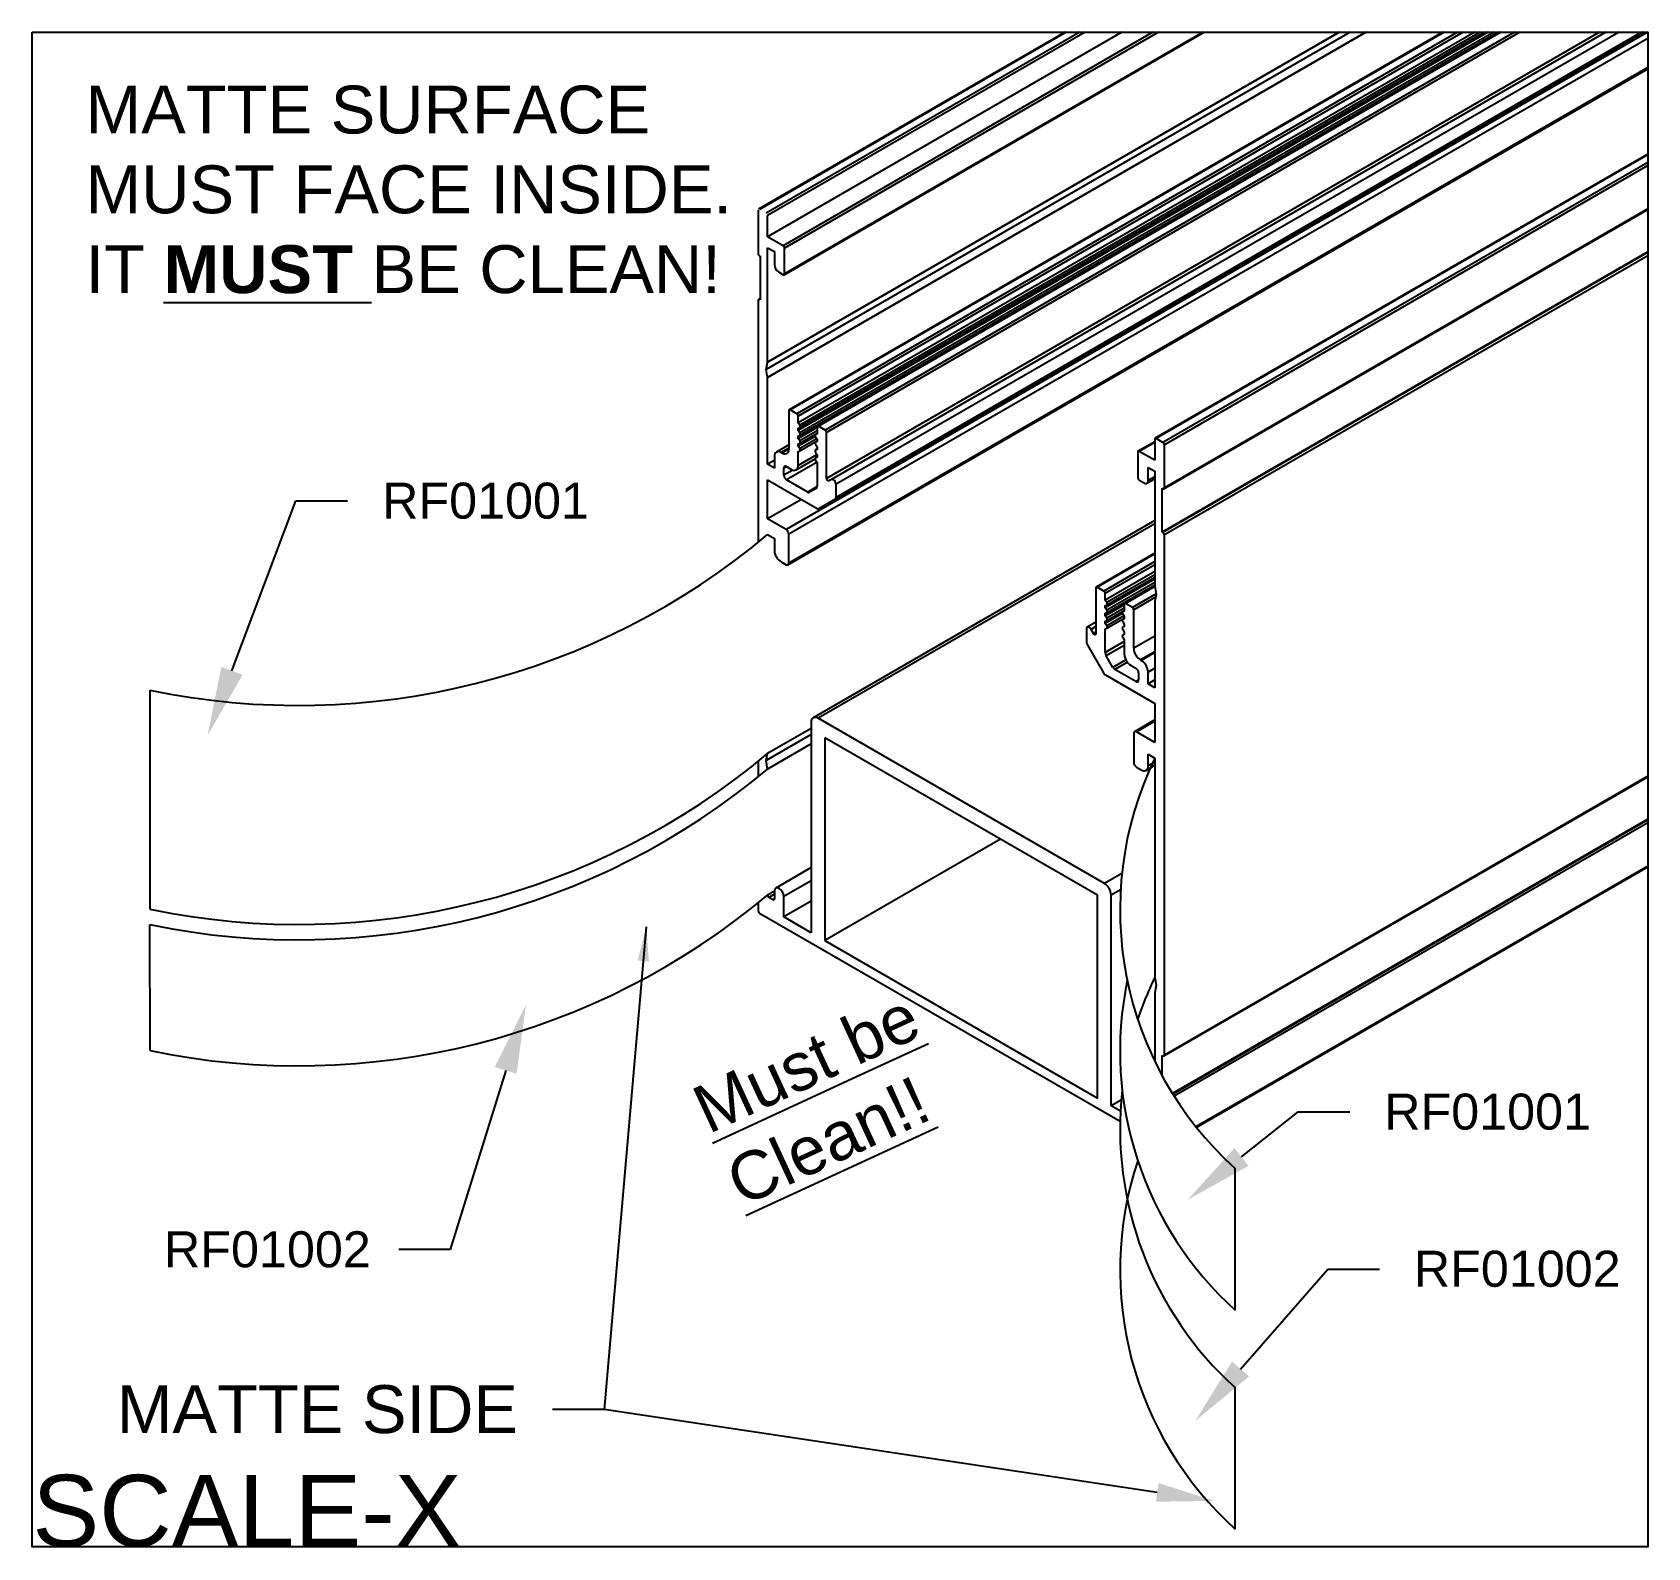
# Model space of a CAD drawing. Extents: x 0 to 8.44, y -7.91 to 0.
import ezdxf
from ezdxf import colors
from ezdxf.entities.mleader import LeaderData, LeaderLine
from ezdxf.math import Vec2, Vec3

# ---------------------------------------------------------------- set-up
doc = ezdxf.new("R2010")
doc.units = 0
doc.header["$LTSCALE"] = 0.5
doc.header["$MEASUREMENT"] = 0
for name, color, linetype in [('FAB DWG', 221, 'CONTINUOUS'), ('Hardware', 242, 'CONTINUOUS'), ('Housing', 150, 'CONTINUOUS')]:
    doc.layers.add(name, color=color, linetype=linetype)
doc.layers.add('Text-Unprinted', color=131, linetype='CONTINUOUS', plot=False)
doc.styles.add('LSAD_Standard', font='arial.ttf')
doc.styles.get("Standard").update_dxf_attribs({"font": 'arial.ttf'})
doc.dimstyles.get("Standard").update_dxf_attribs({"dimtxt": 0.18, "dimasz": 0.18, "dimexe": 0.18, "dimexo": 0.0625, "dimgap": 0.09, "dimtad": 0, "dimtih": 1, "dimtoh": 1, "dimdec": 4, "dimzin": 0, "dimdsep": 46, "dimtxsty": 'Standard', "dimcen": 0.09, "dimadec": 0, "dimazin": 0, "dimtfac": 1, "dimtdec": 4, "dimtofl": 0, "dimtmove": 0, "dimatfit": 3, "dimfxl": 1, "dimtolj": 1, "dimtzin": 0, "dimarcsym": 0})

msp = doc.modelspace()

# ---------------------------------------------------------------- linework, layer by layer
at = {"layer": 'Hardware', "transparency": 16777216}
for p, q in [((0.6146, -3.4358), (0.6146, -4.5796)), ((0.6147, -5.318), (0.6146, -4.66)), ((6.2822, -6.6729), (6.2824, -5.9347)), ((6.2822, -7.8167), (6.2824, -7.0785))]:
    msp.add_line(p, q, dxfattribs=at)
for centre, radius, start, end in [((1.3885, 0.2989), 3.814, 258.29236, 309.9925), ((1.3885, -0.8449), 3.814, 258.29236, 309.9925), ((7.4991, -4.5829), 1.8186, 154.1732, 228.01064), ((1.3885, -0.9253), 3.814, 258.29236, 309.9925), ((1.3886, -1.5833), 3.814, 258.29236, 309.9925), ((7.4989, -5.3212), 1.8186, 168.27559, 228.01064), ((7.4991, -5.7267), 1.8186, 173.62364, 228.01064), ((7.4989, -6.465), 1.8186, 161.67139, 228.01064)]:
    msp.add_arc(centre, radius, start, end, dxfattribs=at)
at = {"layer": 'Housing', "linetype": 'Continuous', "transparency": 16777216}
for p, q in [((5.3936, 0), (3.7924, -0.9244)), ((5.3995, 0), (3.7974, -0.9248)), ((5.4702, 0), (3.8328, -0.9453)), ((6.8822, 0), (3.8329, -1.7603)), ((6.8278, 0), (3.8397, -1.725)), ((6.9637, 0), (3.8397, -1.8034)), ((5.4985, 0), (3.8399, -0.9575)), ((5.6894, 0), (3.8399, -1.0677)), ((6.8253, 0), (3.8399, -1.7234)), ((6.9668, 0), (3.8399, -1.8051)), ((5.8521, 0), (3.9212, -1.1147)), ((3.9262, -1.2662), (6.1196, 0)), ((5.8804, 0), (3.9283, -1.1269)), ((6.1137, 0), (3.9283, -1.2617)), ((8.4348, 0), (3.936, -2.5971)), ((7.3667, 0), (3.9522, -1.9711)), ((7.3726, 0), (3.9572, -1.9716)), ((7.4433, 0), (3.9926, -1.992)), ((7.4716, 0), (3.9997, -2.0043)), ((7.5325, 0), (3.9997, -2.0394)), ((7.6032, 0), (3.9997, -2.0803)), ((7.5614, 0), (4.0075, -2.0516)), ((7.6321, 0), (4.0075, -2.0924)), ((4.008, -2.0639), (7.5832, 0)), ((4.008, -2.1047), (7.6539, 0)), ((7.6637, 0), (4.1007, -2.0569)), ((7.6696, 0), (4.1057, -2.0574)), ((8.4174, 0), (4.1083, -2.4876)), ((7.7403, 0), (4.1411, -2.0778)), ((7.7686, 0), (4.1482, -2.09)), ((8.1841, 0), (4.1482, -2.3299)), ((8.218, 0), (4.173, -2.3352)), ((8.4159, 0), (4.193, -2.4378)), ((8.2863, 0), (4.1971, -2.3606)), ((8.4042, 0), (4.1971, -2.4287)), ((8.4359, -0.0321), (3.9502, -2.6216)), ((3.946, -2.7818), (8.4359, -0.1899)), ((8.4359, -0.1831), (3.9502, -2.7727)), ((8.4359, -0.6358), (5.8643, -2.1204)), ((8.4359, -0.6392), (5.8693, -2.1209)), ((8.4359, -0.68), (5.9046, -2.1413)), ((8.4359, -0.6964), (5.9117, -2.1535)), ((5.9096, -2.3835), (8.4359, -0.9251)), ((8.4359, -0.9217), (5.9117, -2.3789)), ((3.7904, -0.9289), (3.7904, -1.1543)), ((3.8399, -1.0677), (3.8399, -0.9575)), ((3.9212, -1.1147), (3.8399, -1.0677)), ((3.7974, -1.1665), (3.801, -1.1686)), ((3.801, -1.1686), (3.801, -1.3972)), ((3.8399, -1.1249), (3.8752, -1.1453)), ((3.8399, -1.7234), (3.8399, -1.1249)), ((3.8752, -1.1453), (3.8752, -1.2147)), ((3.9283, -1.2617), (3.9283, -1.1269)), ((8.4359, -1.1463), (5.9011, -2.6096)), ((8.4359, -1.1503), (5.9046, -2.6116)), ((8.4359, -1.1667), (5.9117, -2.6239)), ((3.8964, -1.2515), (3.9212, -1.2657)), ((3.7904, -1.3993), (3.7904, -2.6639)), ((3.801, -1.3898), (3.7924, -1.3947)), ((3.801, -1.3931), (3.7974, -1.3952)), ((3.801, -1.3972), (3.7974, -1.3952)), ((3.8329, -1.7603), (3.8397, -1.725)), ((3.8397, -1.8034), (3.8329, -1.7603)), ((3.8399, -2.2558), (3.8399, -1.8051)), ((3.9502, -1.9757), (3.9502, -2.1766)), ((3.9926, -1.992), (3.9572, -1.9716)), ((3.9997, -2.0394), (3.9997, -2.0043)), ((4.0075, -2.0516), (3.9997, -2.0394)), ((4.0987, -2.0639), (3.9997, -2.1211)), ((3.9997, -2.0672), (4.0075, -2.0641)), ((3.9997, -2.0803), (3.9997, -2.0672)), ((4.0075, -2.0924), (3.9997, -2.0803)), ((3.9997, -2.108), (4.0075, -2.1049)), ((3.9997, -2.1211), (3.9997, -2.108)), ((4.0987, -2.0806), (4.0075, -2.1333)), ((4.008, -2.1455), (4.0987, -2.0932)), ((4.0987, -2.0951), (4.0903, -2.0999)), ((4.0987, -2.0951), (4.0908, -2.0997)), ((4.0987, -2.0966), (4.0908, -2.0997)), ((4.0987, -2.0614), (4.0987, -2.0966)), ((4.1411, -2.0778), (4.1057, -2.0574)), ((4.1482, -2.3299), (4.1482, -2.09)), ((3.9502, -2.1548), (3.8856, -2.1921)), ((3.9502, -2.1717), (3.9106, -2.1946)), ((3.9502, -2.1766), (3.9148, -2.197)), ((4.0896, -2.11), (3.9997, -2.1619)), ((4.0075, -2.1333), (3.9997, -2.1211)), ((3.9997, -2.1488), (4.0075, -2.1458)), ((3.9997, -2.1619), (3.9997, -2.1488)), ((4.0075, -2.1741), (3.9997, -2.1619)), ((3.9997, -2.1897), (4.0075, -2.1866)), ((3.9997, -2.2623), (3.9997, -2.1897)), ((4.0973, -2.1223), (4.0075, -2.1741)), ((4.008, -2.1864), (4.0987, -2.134)), ((4.0987, -2.1359), (4.0903, -2.1407)), ((4.0987, -2.1767), (4.0903, -2.1815)), ((4.0908, -2.1122), (4.0987, -2.1243)), ((4.0987, -2.1359), (4.0908, -2.1405)), ((4.0987, -2.1374), (4.0908, -2.1405)), ((4.0908, -2.153), (4.0987, -2.1652)), ((4.0987, -2.1768), (4.0908, -2.1813)), ((4.0987, -2.1782), (4.0908, -2.1813)), ((4.0987, -2.1243), (4.0987, -2.1374)), ((4.0987, -2.1652), (4.0987, -2.1782)), ((5.7738, -2.1923), (5.7738, -2.3271)), ((5.8622, -2.1379), (5.7759, -2.1878)), ((5.8622, -2.1413), (5.7809, -2.1883)), ((5.8622, -2.2352), (5.7809, -2.1883)), ((5.8622, -2.125), (5.8622, -2.2352)), ((5.9046, -2.1413), (5.8693, -2.1209)), ((5.9117, -2.3789), (5.9117, -2.1535)), ((3.8752, -2.2354), (3.8399, -2.2558)), ((3.8752, -2.2762), (3.8399, -2.2558)), ((3.8752, -2.215), (3.8752, -2.2762)), ((3.9148, -2.197), (3.9106, -2.1946)), ((3.9389, -2.268), (3.9247, -2.2762)), ((3.9247, -2.313), (3.9247, -2.2762)), ((4.0979, -2.2456), (3.9389, -2.3374)), ((3.9389, -2.268), (3.9643, -2.2827)), ((3.9893, -2.2852), (4.0883, -2.2281)), ((4.0983, -2.2054), (3.9997, -2.2623)), ((4.0987, -2.2176), (4.0903, -2.2224)), ((4.0908, -2.1938), (4.0987, -2.206)), ((4.0987, -2.2176), (4.0908, -2.2221)), ((4.0987, -2.2191), (4.0908, -2.2221)), ((4.0908, -2.2347), (4.0987, -2.2468)), ((4.0987, -2.206), (4.0987, -2.2191)), ((4.0987, -2.2468), (4.0987, -2.3704)), ((5.8268, -2.2719), (5.8622, -2.2924)), ((5.8268, -2.3414), (5.8268, -2.2719)), ((3.8399, -2.3375), (4.0982, -2.4866)), ((3.8399, -2.5416), (3.8399, -2.3375)), ((3.9714, -2.286), (3.9247, -2.313)), ((4.0491, -2.4011), (3.9389, -2.3374)), ((4.173, -2.3352), (4.1603, -2.3426)), ((4.1971, -2.4287), (4.1971, -2.3606)), ((5.7809, -2.3393), (5.8056, -2.3536)), ((5.8206, -2.3551), (5.8622, -2.3311)), ((5.8622, -2.3209), (5.8268, -2.3414)), ((5.8622, -2.2924), (5.8622, -2.8909)), ((4.0167, -2.4395), (3.8399, -2.5416)), ((4.0986, -2.3725), (4.0491, -2.4011)), ((4.0935, -2.3818), (4.0591, -2.402)), ((4.1083, -2.4876), (4.193, -2.4378)), ((5.9011, -2.3809), (5.9046, -2.383)), ((5.9011, -2.6096), (5.9011, -2.3809)), ((3.936, -2.5971), (3.8399, -2.5416)), ((5.8622, -2.55), (4.0783, -3.5798)), ((5.8622, -2.5669), (4.1033, -3.5823)), ((5.9046, -2.6116), (5.9011, -2.6096)), ((3.8398, -2.6232), (3.8752, -2.6437)), ((3.8752, -2.6437), (3.8752, -2.7049)), ((3.9502, -2.7727), (3.9502, -2.6216)), ((5.9117, -5.3413), (5.9117, -2.6239)), ((3.9106, -2.7661), (3.936, -2.7808)), ((5.8622, -2.7202), (5.556, -2.8969)), ((5.8622, -2.7235), (5.561, -2.8974)), ((5.8622, -2.7644), (5.5963, -2.9179)), ((5.8622, -2.7807), (5.6034, -2.9301)), ((5.8622, -2.8158), (5.6034, -2.9652)), ((5.8622, -2.8567), (5.6034, -3.0061)), ((5.8622, -2.8325), (5.6113, -2.9774)), ((5.6117, -2.9897), (5.8622, -2.8451)), ((5.5539, -2.9015), (5.5539, -3.1414)), ((5.5963, -2.9179), (5.561, -2.8974)), ((5.6034, -2.9652), (5.6034, -2.9301)), ((5.8622, -2.8734), (5.6113, -3.0182)), ((5.6117, -3.0305), (5.8622, -2.8859)), ((5.8622, -2.8916), (5.7045, -2.9827)), ((5.8627, -2.8947), (5.7095, -2.9832)), ((5.8686, -2.9321), (5.7448, -3.0036)), ((5.8664, -2.9497), (5.7519, -3.0158)), ((5.8623, -2.8926), (5.8691, -2.9357)), ((5.8691, -2.9357), (5.8623, -2.9711)), ((5.6113, -2.9774), (5.6034, -2.9652)), ((5.7024, -2.9897), (5.6034, -3.0469)), ((5.6034, -2.993), (5.6113, -2.9899)), ((5.6034, -3.0061), (5.6034, -2.993)), ((5.6113, -3.0182), (5.6034, -3.0061)), ((5.6034, -3.0338), (5.6113, -3.0307)), ((5.6034, -3.0469), (5.6034, -3.0338)), ((5.6933, -3.0358), (5.6034, -3.0877)), ((5.7024, -3.0065), (5.6113, -3.0591)), ((5.6117, -3.0714), (5.7024, -3.019)), ((5.7024, -3.0209), (5.6941, -3.0257)), ((5.7024, -3.0209), (5.6945, -3.0255)), ((5.7024, -3.0224), (5.6945, -3.0255)), ((5.7024, -2.9872), (5.7024, -3.0224)), ((5.7448, -3.0036), (5.7095, -2.9832)), ((5.7519, -3.2167), (5.7519, -3.0158)), ((5.8622, -2.9726), (5.8622, -3.4233)), ((5.5049, -3.1156), (5.5049, -3.1837)), ((5.5539, -3.0806), (5.5091, -3.1065)), ((5.5539, -3.1038), (5.5291, -3.1181)), ((5.5418, -3.1402), (5.5291, -3.1181)), ((5.6113, -3.0591), (5.6034, -3.0469)), ((5.6034, -3.0747), (5.6113, -3.0716)), ((5.6034, -3.0877), (5.6034, -3.0747)), ((5.6113, -3.0999), (5.6034, -3.0877)), ((5.6034, -3.1155), (5.6113, -3.1124)), ((5.6034, -3.239), (5.6034, -3.1155)), ((5.701, -3.0481), (5.6113, -3.0999)), ((5.6117, -3.1122), (5.7024, -3.0598)), ((5.7024, -3.0617), (5.6941, -3.0665)), ((5.7024, -3.1025), (5.6941, -3.1073)), ((5.6945, -3.038), (5.7024, -3.0501)), ((5.7024, -3.0618), (5.6945, -3.0663)), ((5.7024, -3.0632), (5.6945, -3.0663)), ((5.6945, -3.0788), (5.7024, -3.091)), ((5.7024, -3.1026), (5.6945, -3.1071)), ((5.7024, -3.104), (5.6945, -3.1071)), ((5.6945, -3.1196), (5.7024, -3.1318)), ((5.7024, -3.0501), (5.7024, -3.0632)), ((5.7024, -3.091), (5.7024, -3.104)), ((5.509, -3.1975), (5.5938, -3.3451)), ((5.5539, -3.1332), (5.5418, -3.1402)), ((5.7024, -3.1819), (5.6034, -3.239)), ((5.7024, -3.2022), (5.6085, -3.2564)), ((5.7024, -3.1434), (5.6941, -3.1482)), ((5.7024, -3.1434), (5.6945, -3.1479)), ((5.7024, -3.1449), (5.6945, -3.1479)), ((5.6945, -3.1605), (5.7024, -3.1726)), ((5.7024, -3.1318), (5.7024, -3.1449)), ((5.7024, -3.1726), (5.7024, -3.2453)), ((5.8622, -3.153), (5.7519, -3.2167)), ((5.643, -3.3164), (5.6085, -3.2564)), ((5.7111, -3.2771), (5.643, -3.3164)), ((5.7187, -3.2891), (5.653, -3.327)), ((5.8622, -3.2347), (5.7872, -3.2779)), ((5.7915, -3.2804), (5.7872, -3.2779)), ((5.8622, -3.2396), (5.7915, -3.2804)), ((5.6038, -3.3558), (5.8622, -3.5049)), ((5.7632, -3.3906), (5.653, -3.327)), ((5.7377, -3.3065), (5.7632, -3.3212)), ((5.7773, -3.3457), (5.7773, -3.3824)), ((5.8622, -3.3212), (5.8268, -3.3416)), ((5.8268, -3.4029), (5.8268, -3.3416)), ((5.7773, -3.3825), (5.7632, -3.3906)), ((5.8622, -3.3824), (5.8268, -3.4029)), ((5.8622, -3.4233), (5.8268, -3.4029)), ((5.8622, -3.5049), (5.8622, -3.7091)), ((4.0679, -3.6027), (4.0679, -4.7023)), ((5.5988, -4.4457), (4.1033, -3.5823)), ((5.8622, -3.5913), (5.756, -3.6526)), ((5.8622, -3.598), (5.766, -3.6535)), ((4.0679, -3.6674), (3.8328, -3.8031)), ((4.0679, -3.6353), (3.8398, -3.767)), ((5.5634, -4.5069), (4.1386, -3.6844)), ((4.1386, -3.6844), (4.1386, -4.7432)), ((5.7519, -3.6617), (5.7519, -3.8128)), ((5.8622, -3.7091), (5.766, -3.6535)), ((3.8328, -3.8031), (3.8398, -3.767)), ((4.0679, -3.7157), (3.8398, -3.8474)), ((5.8268, -3.7703), (5.8621, -3.7906)), ((5.8268, -3.8315), (5.8268, -3.7703)), ((5.8621, -3.7906), (5.8621, -4.9344)), ((3.7904, -3.8077), (3.7904, -3.8881)), ((3.8398, -3.8474), (3.8328, -3.8031)), ((5.766, -3.8373), (5.7915, -3.852)), ((5.8165, -3.8544), (5.8621, -3.8281)), ((5.8621, -3.8112), (5.8268, -3.8315)), ((5.9096, -5.3459), (8.4359, -3.8875)), ((8.4359, -3.8841), (5.9117, -5.3413)), ((8.4359, -4.1087), (5.9537, -5.5416)), ((8.4359, -4.1128), (5.9555, -5.5446)), ((8.4359, -4.1291), (5.963, -5.5566)), ((5.0557, -4.2138), (4.1386, -4.7432)), ((4.0679, -4.3619), (3.8825, -4.4689)), ((8.4359, -4.3545), (6.0768, -5.7163)), ((6.0786, -5.7186), (8.4359, -4.3578)), ((4.0679, -4.4309), (3.9247, -4.5135)), ((5.6904, -4.3928), (5.5988, -4.4457)), ((3.7904, -4.5462), (3.7904, -4.587)), ((3.8752, -4.485), (3.8399, -4.5054)), ((3.8752, -4.5013), (3.8469, -4.5176)), ((3.8682, -4.5299), (3.8469, -4.5176)), ((3.8752, -4.5258), (3.8682, -4.5299)), ((3.8752, -4.485), (3.8752, -4.5258)), ((3.9247, -4.6197), (3.9247, -4.5135)), ((4.0679, -4.537), (3.9247, -4.6197)), ((5.5634, -5.5657), (5.5634, -4.5069)), ((5.6834, -4.4785), (5.6342, -4.5069)), ((5.6342, -5.6065), (5.6342, -4.5069)), ((3.7974, -4.5993), (5.6809, -5.6866)), ((4.0679, -4.7023), (3.9247, -4.6197)), ((4.1386, -4.7432), (5.5634, -5.5657)), ((5.8621, -4.9344), (5.869, -4.9786)), ((5.8621, -5.0148), (5.862, -5.375)), ((5.869, -4.9786), (5.8621, -5.0148)), ((5.9011, -5.3434), (5.9046, -5.3454)), ((5.9011, -5.4512), (5.9011, -5.3434)), ((5.6867, -5.5762), (5.6342, -5.6065)), ((5.6828, -5.6346), (5.6342, -5.6065))]:
    msp.add_line(p, q, dxfattribs=at)
at = {"layer": 'Housing', "linetype": 'Continuous', "transparency": 16777216, "flags": 128}
for points in [[(4.0075, -2.0641), (4.0086, -2.0634), (4.0094, -2.0624), (4.0099, -2.061), (4.0101, -2.0593), (4.0099, -2.0574), (4.0094, -2.0555), (4.0086, -2.0535), (4.0075, -2.0516)], [(4.0075, -2.1049), (4.0086, -2.1043), (4.0094, -2.1032), (4.0099, -2.1018), (4.0101, -2.1001), (4.0099, -2.0983), (4.0094, -2.0963), (4.0086, -2.0943), (4.0075, -2.0924)], [(4.0908, -2.0997), (4.0897, -2.1003), (4.0889, -2.1014), (4.0884, -2.1028), (4.0883, -2.1045), (4.0884, -2.1063), (4.0889, -2.1083), (4.0897, -2.1103), (4.0908, -2.1122)], [(4.0075, -2.1458), (4.0086, -2.1451), (4.0094, -2.144), (4.0099, -2.1426), (4.0101, -2.141), (4.0099, -2.1391), (4.0094, -2.1371), (4.0086, -2.1352), (4.0075, -2.1333)], [(4.0075, -2.1866), (4.0086, -2.1859), (4.0094, -2.1849), (4.0099, -2.1835), (4.0101, -2.1818), (4.0099, -2.1799), (4.0094, -2.178), (4.0086, -2.176), (4.0075, -2.1741)], [(4.0908, -2.1405), (4.0897, -2.1412), (4.0889, -2.1422), (4.0884, -2.1436), (4.0883, -2.1453), (4.0884, -2.1471), (4.0889, -2.1491), (4.0897, -2.1511), (4.0908, -2.153)], [(4.0908, -2.1813), (4.0897, -2.182), (4.0889, -2.183), (4.0884, -2.1844), (4.0883, -2.1861), (4.0884, -2.188), (4.0889, -2.1899), (4.0897, -2.1919), (4.0908, -2.1938)], [(4.0908, -2.2221), (4.0897, -2.2228), (4.0889, -2.2239), (4.0884, -2.2253), (4.0883, -2.2269), (4.0884, -2.2288), (4.0889, -2.2308), (4.0897, -2.2328), (4.0908, -2.2347)], [(4.1603, -2.3426), (4.1586, -2.3431), (4.1566, -2.3428), (4.1546, -2.3417), (4.1525, -2.34), (4.1508, -2.3377), (4.1494, -2.3351), (4.1485, -2.3325), (4.1482, -2.3299)], [(4.1971, -2.3606), (4.1965, -2.3555), (4.1947, -2.3502), (4.192, -2.345), (4.1884, -2.3405), (4.1843, -2.337), (4.1802, -2.3349), (4.1763, -2.3342), (4.173, -2.3352)], [(5.6113, -2.9899), (5.6123, -2.9892), (5.6131, -2.9882), (5.6136, -2.9868), (5.6138, -2.9851), (5.6136, -2.9833), (5.6131, -2.9813), (5.6123, -2.9793), (5.6113, -2.9774)], [(5.6113, -3.0307), (5.6123, -3.0301), (5.6131, -3.029), (5.6136, -3.0276), (5.6138, -3.0259), (5.6136, -3.0241), (5.6131, -3.0221), (5.6123, -3.0201), (5.6113, -3.0182)], [(5.6945, -3.0255), (5.6935, -3.0261), (5.6927, -3.0272), (5.6922, -3.0286), (5.692, -3.0303), (5.6922, -3.0321), (5.6927, -3.0341), (5.6935, -3.0361), (5.6945, -3.038)], [(5.5291, -3.1181), (5.5258, -3.1133), (5.5219, -3.1094), (5.5177, -3.1067), (5.5137, -3.1056), (5.5101, -3.106), (5.5073, -3.1079), (5.5055, -3.1112), (5.5049, -3.1156)], [(5.6113, -3.0716), (5.6123, -3.0709), (5.6131, -3.0698), (5.6136, -3.0684), (5.6138, -3.0668), (5.6136, -3.0649), (5.6131, -3.0629), (5.6123, -3.061), (5.6113, -3.0591)], [(5.6113, -3.1124), (5.6123, -3.1117), (5.6131, -3.1107), (5.6136, -3.1093), (5.6138, -3.1076), (5.6136, -3.1057), (5.6131, -3.1038), (5.6123, -3.1018), (5.6113, -3.0999)], [(5.6945, -3.0663), (5.6935, -3.067), (5.6927, -3.068), (5.6922, -3.0694), (5.692, -3.0711), (5.6922, -3.073), (5.6927, -3.0749), (5.6935, -3.0769), (5.6945, -3.0788)], [(5.6945, -3.1071), (5.6935, -3.1078), (5.6927, -3.1089), (5.6922, -3.1102), (5.692, -3.1119), (5.6922, -3.1138), (5.6927, -3.1158), (5.6935, -3.1177), (5.6945, -3.1196)], [(5.5539, -3.1414), (5.5536, -3.1436), (5.5527, -3.1453), (5.5513, -3.1462), (5.5495, -3.1464), (5.5475, -3.1458), (5.5454, -3.1445), (5.5435, -3.1426), (5.5418, -3.1402)], [(5.6945, -3.1479), (5.6935, -3.1486), (5.6927, -3.1497), (5.6922, -3.1511), (5.692, -3.1527), (5.6922, -3.1546), (5.6927, -3.1566), (5.6935, -3.1586), (5.6945, -3.1605)], [(3.9247, -4.5135), (3.9228, -4.5015), (3.9175, -4.4891), (3.9094, -4.4783), (3.9, -4.4707), (3.8905, -4.4674), (3.8825, -4.4689), (3.8771, -4.4751), (3.8752, -4.485)]]:
    msp.add_lwpolyline(points, dxfattribs=at)
at = {"layer": 'Housing', "linetype": 'Continuous', "transparency": 16777216}
for centre, radius, start, end in [((3.8057, -1.1536), 0.0154, 182.60548, 237.39452), ((3.9129, -1.1276), 0.0154, 2.60548, 57.39452), ((3.9213, -1.2126), 0.0461, 182.60548, 237.39452), ((3.9239, -1.2624), 0.00437, 230.79671, 9.21404), ((3.7947, -1.3986), 0.00437, 50.79671, 189.21404), ((3.8318, -1.7235), 0.00807, 349.41188, 0.27821), ((3.829, -1.8052), 0.0108, 0.20724, 9.13462), ((3.9545, -1.975), 0.00437, 50.79671, 189.21404), ((3.9843, -2.005), 0.0154, 2.60548, 57.39452), ((4.103, -2.0607), 0.00437, 50.79671, 189.21404), ((4.1328, -2.0907), 0.0154, 2.60548, 57.39452), ((3.8968, -2.2115), 0.0218, 50.79671, 189.21404), ((3.9286, -2.1801), 0.0218, 230.79671, 9.21404), ((5.7781, -2.1916), 0.00437, 50.79671, 189.21404), ((5.8665, -2.1243), 0.00437, 50.79671, 189.21404), ((5.8963, -2.1542), 0.0154, 2.60548, 57.39452), ((3.9333, -2.2748), 0.00873, 50.79671, 189.21404), ((3.9781, -2.2658), 0.0218, 230.79671, 9.21404), ((3.9554, -2.3116), 0.0307, 182.60548, 237.39452), ((5.7892, -2.3264), 0.0154, 182.60548, 237.39452), ((5.8139, -2.3435), 0.0131, 230.79671, 9.21404), ((4.0549, -2.3929), 0.01, 234.32229, 294.69196), ((4.0861, -2.3716), 0.0126, 306.07515, 5.56095), ((4.1871, -2.4297), 0.0101, 306.07515, 5.56095), ((5.9074, -2.3796), 0.00437, 230.79671, 9.21404), ((4.1041, -2.4785), 0.01, 234.32229, 294.69196), ((3.9195, -2.623), 0.0307, 2.60548, 57.39452), ((5.8963, -2.6246), 0.0154, 2.60548, 57.39452), ((3.952, -2.7014), 0.0768, 182.60548, 237.39452), ((3.9416, -2.7741), 0.00873, 230.79671, 9.21404), ((5.5582, -2.9008), 0.00437, 50.79671, 189.21404), ((5.588, -2.9308), 0.0154, 2.60548, 57.39452), ((5.873, -2.8909), 0.0108, 180.20724, 189.13462), ((5.7067, -2.9866), 0.00437, 50.79671, 189.21404), ((5.7365, -3.0165), 0.0154, 2.60548, 57.39452), ((5.8703, -2.9725), 0.00807, 169.41188, 180.27821), ((5.5337, -3.1827), 0.0288, 181.94376, 211.00447), ((5.6394, -3.2378), 0.036, 181.94376, 211.00447), ((5.7791, -3.2418), 0.0768, 182.60548, 237.39452), ((5.8286, -3.2132), 0.0768, 182.60548, 237.39452), ((5.7501, -3.3451), 0.0768, 2.60548, 57.39452), ((5.6191, -3.3313), 0.0289, 208.71647, 238.03262), ((5.6683, -3.3025), 0.0289, 208.71647, 238.03262), ((5.7466, -3.3471), 0.0307, 2.60548, 57.39452), ((5.7687, -3.3838), 0.00873, 230.79671, 9.21404), ((4.0895, -3.5992), 0.0218, 50.79671, 189.21404), ((5.7605, -3.6603), 0.00873, 50.79671, 189.21404), ((5.7826, -3.8114), 0.0307, 182.60548, 237.39452), ((5.8053, -3.835), 0.0218, 230.79671, 9.21404), ((5.5574, -4.5104), 0.0768, 2.60548, 57.39452), ((3.8552, -4.5047), 0.0154, 182.61239, 237.39398), ((3.8709, -4.5265), 0.00437, 230.79671, 9.21404), ((3.8057, -4.5863), 0.0154, 182.60548, 237.39452), ((5.9074, -5.342), 0.00437, 230.79671, 9.21404)]:
    msp.add_arc(centre, radius, start, end, dxfattribs=at)
at = {"layer": 'Housing', "transparency": 16777216}
msp.add_arc((7.4991, -5.7267), 1.8186, 154.1732, 161.67139, dxfattribs=at)
at = {"layer": 'Text-Unprinted', "transparency": 16777216}
msp.add_lwpolyline([(0, 0), (8.4359, 0), (8.4359, -7.9085), (0, -7.9085)], close=True, dxfattribs=at)

# ---------------------------------------------------------------- texts
at = {"layer": 'FAB DWG', "transparency": 16777216, "insert": (0.2778, -0.2784), "char_height": 0.25, "attachment_point": 1}
msp.add_mtext_dynamic_manual_height_columns('MATTE SURFACE MUST FACE INSIDE.\\PIT {\\fSansSerif|b1|i0|c2|p2;\\LMUST} BE CLEAN!', width=3.601877, gutter_width=1.25, heights=[0], dxfattribs=at)
at = {"layer": 'FAB DWG', "transparency": 16777216, "insert": (3.4258, -5.5288), "char_height": 0.25, "attachment_point": 1, "rotation": 24.80141}
msp.add_mtext_dynamic_manual_height_columns('{\\LMust be \\PClean!!}', width=1.771319, gutter_width=2, heights=[1.9339], dxfattribs=at)
at = {"layer": 'Text-Unprinted', "ltscale": 0.5, "transparency": 16777216, "style": 'LSAD_Standard'}
msp.add_attdef('SCALE-X', (0, -7.9085), 'XEffectiveScaleFactor', height=0.375, dxfattribs=at)

# ---------------------------------------------------------------- leaders
at = {"layer": 'FAB DWG', "transparency": 16777216}
msp.add_leader([(3.2064, -4.6712), (2.986, -7.1923)], dimstyle='Standard', override={"dimgap": 0.09, "dimtad": 0}, dxfattribs=at)
ml = msp.add_multileader_mtext('Standard', dxfattribs=at)
ml.set_content('RF01001', color=256)
ml.set_leader_properties()
ml.build(insert=Vec2(0, 0))
ml.multileader.update_dxf_attribs({"dogleg_length": 0.1348, "arrow_head_size": 0.36})
ctx = ml.context
ctx.base_point, ctx.char_height, ctx.arrow_head_size, ctx.landing_gap_size, ctx.plane_origin = Vec3(1.6466, -2.4473), 0.188, 0.36, 0.18, Vec3(8.0839, -18.224)
notes = []
notes.append((ctx, [(0, (1, 1, 0), (1.377, -2.4473), (1, 0), 0.2696, [(0, [(0.9155, -3.6714)], 0, [])])]))
ctx.mtext.insert, ctx.mtext.flow_direction = Vec3(1.8266, -2.3517), 5
ml = msp.add_multileader_mtext('Standard', dxfattribs=at)
ml.set_content('RF01002', color=256)
ml.set_leader_properties()
ml.build(insert=Vec2(0, 0))
ml.multileader.update_dxf_attribs({"dogleg_length": 0.1348, "arrow_head_size": 0.36})
ctx = ml.context
ctx.base_point, ctx.char_height, ctx.arrow_head_size, ctx.landing_gap_size, ctx.plane_origin = Vec3(0.5075, -6.3571), 0.188, 0.36, 0.18, Vec3(9.342, -17.0721)
notes.append((ctx, [(1, (1, 1, 0), (2.183, -6.3571), (-1, 0), 0.2696, [(0, [(2.5784, -5.0774)], 0, [])])]))
ctx.mtext.insert, ctx.mtext.flow_direction = Vec3(0.6875, -6.2615), 5
ml = msp.add_multileader_mtext('Standard', dxfattribs=at)
ml.set_content('RF01001', color=256)
ml.set_leader_properties()
ml.build(insert=Vec2(0, 0))
ml.multileader.update_dxf_attribs({"dogleg_length": 0.1348, "arrow_head_size": 0.36})
ctx = ml.context
ctx.base_point, ctx.char_height, ctx.arrow_head_size, ctx.landing_gap_size, ctx.plane_origin = Vec3(6.8797, -5.638), 0.188, 0.36, 0.18, Vec3(13.12, -24.5181)
notes.append((ctx, [(0, (1, 1, 0), (6.6101, -5.638), (1, 0), 0.2696, [(0, [(6.0331, -6.0976)], 0, [])])]))
ctx.mtext.insert, ctx.mtext.flow_direction = Vec3(7.0597, -5.5424), 5
ml = msp.add_multileader_mtext('Standard', dxfattribs=at)
ml.set_content('RF01002', color=256)
ml.set_leader_properties()
ml.build(insert=Vec2(0, 0))
ml.multileader.update_dxf_attribs({"dogleg_length": 0.1348, "arrow_head_size": 0.36})
ctx = ml.context
ctx.base_point, ctx.char_height, ctx.arrow_head_size, ctx.landing_gap_size, ctx.plane_origin = Vec3(7.0345, -6.4587), 0.188, 0.36, 0.18, Vec3(12.8364, -19.2466)
notes.append((ctx, [(0, (1, 1, 0), (6.7649, -6.4587), (1, 0), 0.2696, [(0, [(6.0729, -7.252)], 0, [])])]))
ctx.mtext.insert, ctx.mtext.flow_direction = Vec3(7.2145, -6.3631), 5
ml = msp.add_multileader_mtext('Standard', dxfattribs=at)
ml.set_content('MATTE SIDE', color=256)
ml.set_leader_properties()
ml.build(insert=Vec2(0, 0))
ml.multileader.update_dxf_attribs({"dogleg_length": 0.1348, "arrow_head_size": 0.3})
ctx = ml.context
ctx.base_point, ctx.char_height, ctx.arrow_head_size, ctx.landing_gap_size, ctx.plane_origin = Vec3(0.3054, -7.1923), 0.25, 0.3, 0.18, Vec3(19.3773, -24.6636)
ctx.text_align_type = 2
notes.append((ctx, [(1, (1, 1, 0), (2.986, -7.1923), (-1, 0), 0.2696, [(0, [(6.1716, -7.6694)], 0, [])])]))
ctx.mtext.insert, ctx.mtext.alignment, ctx.mtext.flow_direction = Vec3(2.5364, -7.0652), 3, 5
for ctx, leaders in notes:
    for number, flags, end, landing, length, lines in leaders:
        leader = LeaderData()
        leader.index, (leader.has_last_leader_line, leader.has_dogleg_vector, leader.attachment_direction) = number, flags
        leader.last_leader_point, leader.dogleg_vector, leader.dogleg_length = Vec3(end), Vec3(landing), length
        for number, points, colour, breaks in lines:
            line = LeaderLine()
            line.index, line.vertices, line.color, line.breaks = number, Vec3.list(points), colors.encode_raw_color(colour), breaks
            leader.lines.append(line)
        ctx.leaders.append(leader)

doc.saveas('drawing.dxf')
